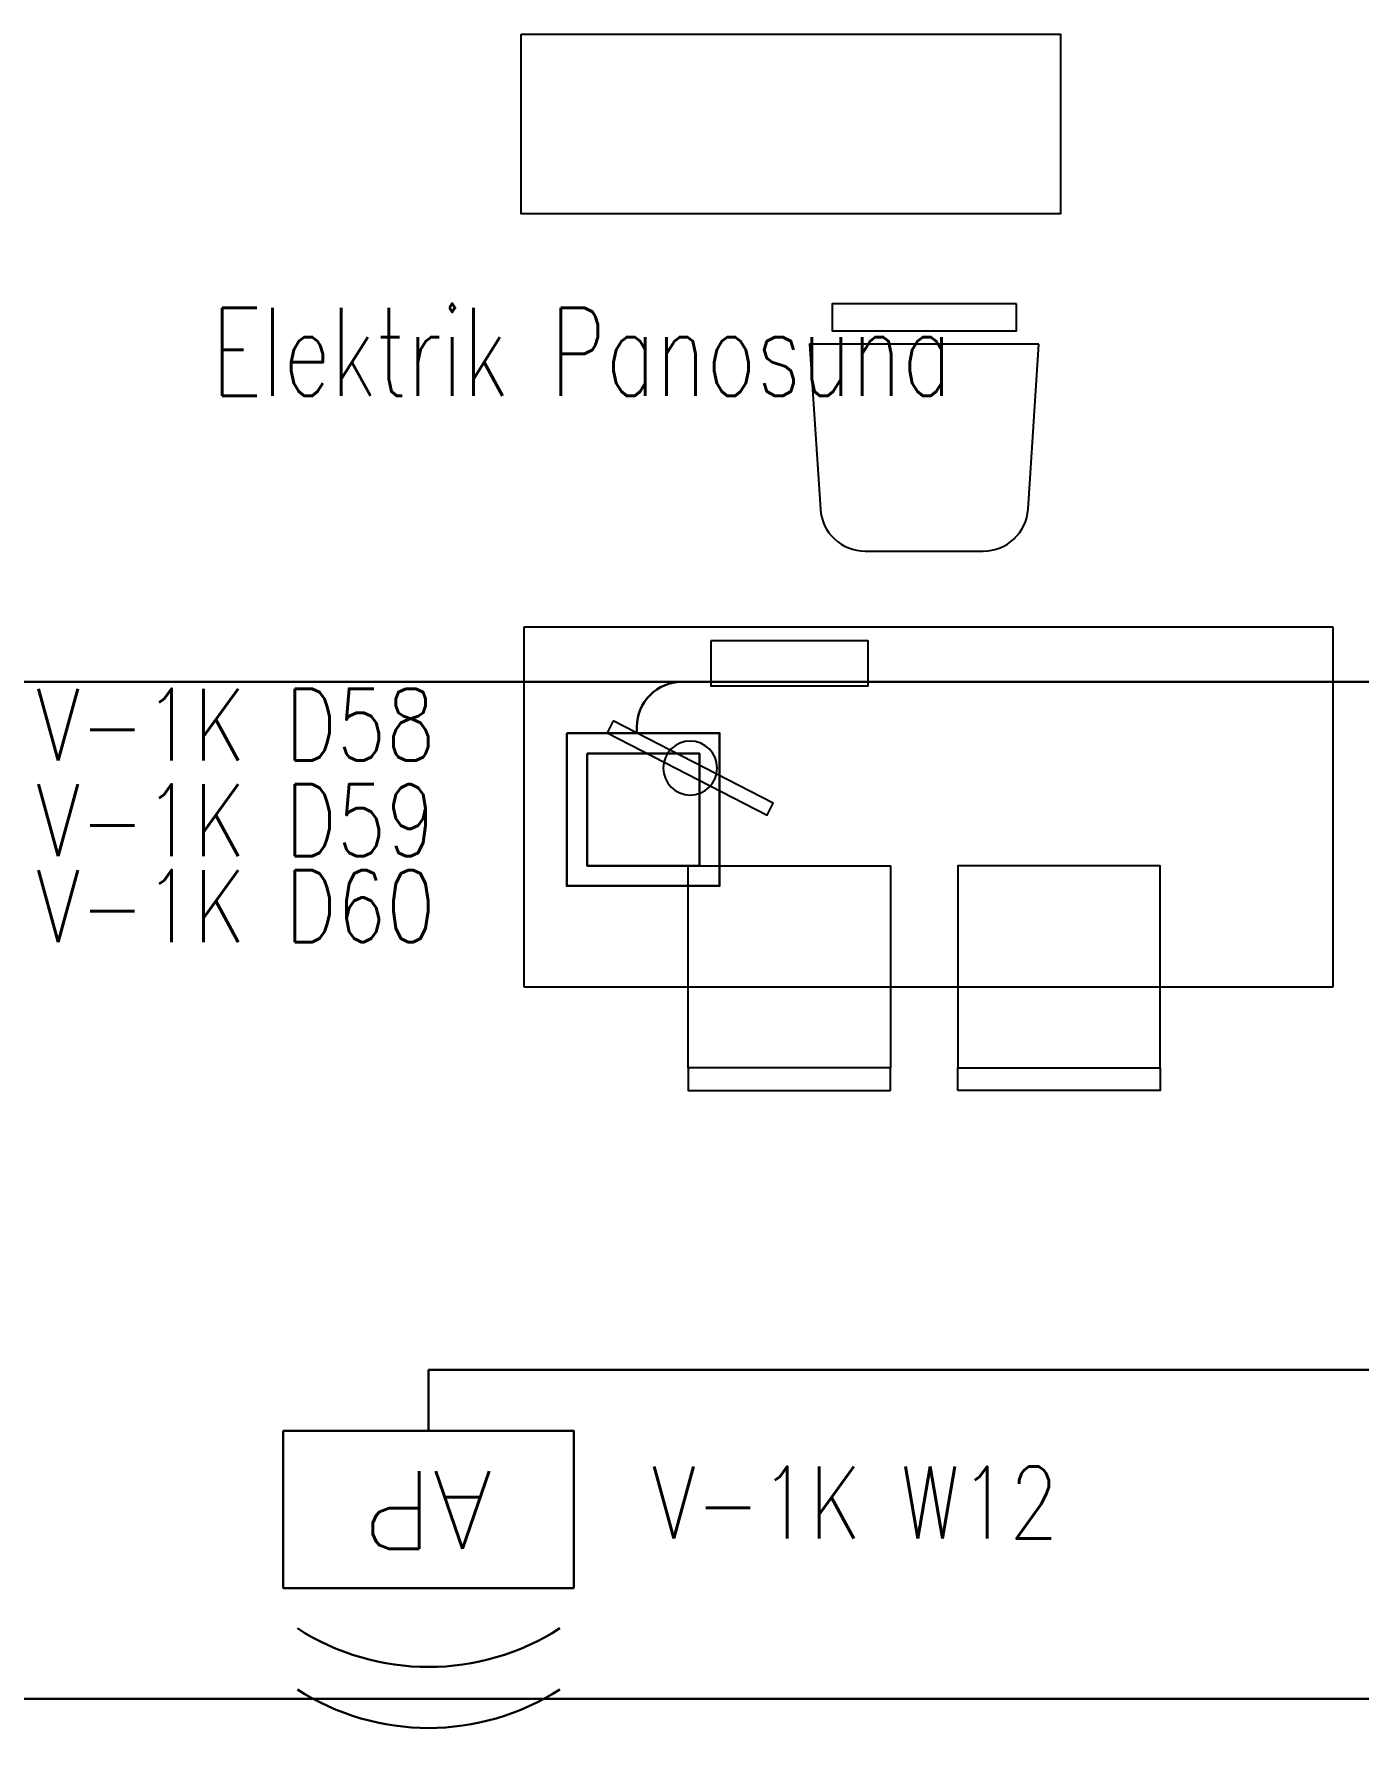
# Model space of a CAD drawing. Extents: x -1073 to 35213, y -1180 to 6950.
# Drawn here: x 31092.9 to 31387.5, y 2732.6 to 3112.3 of the extents above; entities that cross this region are included whole.
import ezdxf

# ---------------------------------------------------------------- set-up
doc = ezdxf.new("R2010")
doc.units = 0
doc.header["$LTSCALE"] = 25
doc.layers.get('0').update_dxf_attribs({"color": 9, "lineweight": 9})
for name, color, linetype, lineweight in [('05', 9, 'Continuous', 9), ('DATA SARI', 30, 'Continuous', 30), ('DATA TAVAN', 160, 'Continuous', 30), ('E-ACCESS POINT (KABLOSUZ ERİŞİM İÇİN)', 7, 'Continuous', 30), ('E-KABLO', 7, 'Continuous', 30), ('E-YAZI', 7, 'Continuous', 30)]:
    doc.layers.add(name, color=color, linetype=linetype, lineweight=lineweight)
doc.styles.add('E-YAZI', font='txttw.shx')

# ---------------------------------------------------------------- blocks, each defined once
blk = doc.blocks.new('m-vw-sandalye-02')
at = {"lineweight": -3, "ltscale": 0.5}
for points in [[(-22.5, 0), (-22.5, -5), (22.5, -5), (22.5, 0)], [(-22.5, -5), (22.5, -5), (22.5, -50), (-22.5, -50)]]:
    blk.add_lwpolyline(points, close=True, dxfattribs=at)
blk = doc.blocks.new('m-vw-sandalye')
at = {"lineweight": -3, "ltscale": 0.5}
blk.add_lwpolyline([(-20.5, 0), (20.5, 0), (20.5, -6), (-20.5, -6)], close=True, dxfattribs=at)
blk.add_lwpolyline([(-25.5, -9), (25.5, -9), (23.11, -45.65, -0.395265), (13.13, -55), (-13.13, -55, -0.395265), (-23.11, -45.65)], format="xyb", close=True, dxfattribs=at)
blk = doc.blocks.new('m-vw-çalışma-p-01')
at = {"lineweight": -3, "ltscale": 0.5}
for p, q in [((11.93, 179.03), (91.93, 179.03)), ((11.93, -0.97), (11.93, 179.03)), ((91.93, 179.03), (91.93, -0.97)), ((91.93, -0.97), (11.93, -0.97))]:
    blk.add_line(p, q, dxfattribs=at)
for points in [[(32.8, 159.16), (35.47, 160.53), (53.74, 124.95), (51.08, 123.58)], [(15, 137.5), (25, 137.5), (25, 102.5), (15, 102.5)]]:
    blk.add_lwpolyline(points, close=True, dxfattribs=at)
blk.add_circle((43.27, 142.05), 6, dxfattribs=at)
at = {"lineweight": -3, "ltscale": 0.5, "xscale": -1, "rotation": 270}
blk.add_blockref('m-vw-sandalye-02', (115, 120), dxfattribs=at)
at = {"lineweight": -3, "rotation": 90}
blk.add_blockref('m-vw-sandalye', (-60, 90), dxfattribs=at)
at = {"lineweight": -3, "ltscale": 0.5, "rotation": 270}
blk.add_blockref('m-vw-sandalye-02', (115, 60), dxfattribs=at)
blk = doc.blocks.new('m-çalışma dolap modül')
at = {"lineweight": -3, "ltscale": 0.5}
blk.add_lwpolyline([(0, 40), (120, 40), (120, 0), (0, 0)], close=True, dxfattribs=at)
blk = doc.blocks.new('E-DÖŞEME BUAT')
at = {"layer": 'E-YAZI', "color": 5}
for points in [[(-34, 34), (0, 34), (0, 0), (-34, 0)], [(-29.5, 29.5), (-4.5, 29.5), (-4.5, 4.5), (-29.5, 4.5)]]:
    blk.add_lwpolyline(points, close=True, dxfattribs=at)
blk = doc.blocks.new('*U605')
at = {"layer": 'E-ACCESS POINT (KABLOSUZ ERİŞİM İÇİN)', "color": 4}
blk.add_lwpolyline([(-2.395, 3.237), (2.395, 3.237), (2.395, 0.647), (-2.395, 0.647)], close=True, dxfattribs=at)
at = {"layer": 'E-ACCESS POINT (KABLOSUZ ERİŞİM İÇİN)', "color": 3}
for centre in [(0, 1.555), (0, 0.549)]:
    blk.add_arc(centre, 3.988, 57.1828, 122.8172, dxfattribs=at)
at = {"layer": 'E-ACCESS POINT (KABLOSUZ ERİŞİM İÇİN)', "color": 3, "style": 'E-YAZI'}
blk.add_text('AP', height=1.28, dxfattribs=at).set_placement((-1.054, 1.311))

msp = doc.modelspace()

# ---------------------------------------------------------------- linework, layer by layer
at = {"layer": 'DATA SARI'}
for p, q in [((30903.08, 2968.16), (31238.51, 2968.16)), ((31514.73, 2968.16), (31236.92, 2968.16)), ((31226.92, 2956.76), (31226.92, 2958.16))]:
    msp.add_line(p, q, dxfattribs=at)
msp.add_arc((31236.92, 2958.16), 10, 90, 180, dxfattribs=at)
at = {"layer": 'DATA TAVAN'}
for p, q in [((31495.88, 2815.12), (31180.59, 2815.12)), ((31180.59, 2815.12), (31180.59, 2801.53)), ((31505.88, 2741.94), (30825.05, 2741.94))]:
    msp.add_line(p, q, dxfattribs=at)

# ---------------------------------------------------------------- block references
at = {"layer": '05', "lineweight": -3}
msp.add_blockref('m-çalışma dolap modül', (31201.17, 3072.26), dxfattribs=at)
at = {"layer": '05', "lineweight": -3, "xscale": -1, "rotation": 90}
msp.add_blockref('m-vw-çalışma-p-01', (31380.83, 2992.26), dxfattribs=at)
at = {"layer": 'E-ACCESS POINT (KABLOSUZ ERİŞİM İÇİN)', "xscale": 13.5, "yscale": 13.5, "zscale": 13.5, "rotation": 180}
msp.add_blockref('*U605', (31180.59, 2810.26), dxfattribs=at)
at = {"layer": 'E-YAZI', "color": 1}
msp.add_blockref('E-DÖŞEME BUAT', (31245.33, 2922.76), dxfattribs=at)

# ---------------------------------------------------------------- texts
at = {"layer": 'E-KABLO', "color": 3, "linetype": 'Continuous', "style": 'E-YAZI', "width": 0.7}
msp.add_text('Elektrik Panosuna', height=19.6, dxfattribs=at).set_placement((31132.36, 3031.79))
at = {"layer": 'E-YAZI', "color": 6, "style": 'E-YAZI', "width": 0.8}
for s, p in [('V-1K D58', (31093.25, 2950.64)), ('V-1K D59', (31093.25, 2929.37)), ('V-1K D60', (31093.25, 2910.29)), ('V-1K W12', (31230.19, 2777.58))]:
    msp.add_text(s, height=16, dxfattribs=at).set_placement(p)

doc.saveas('drawing.dxf')
